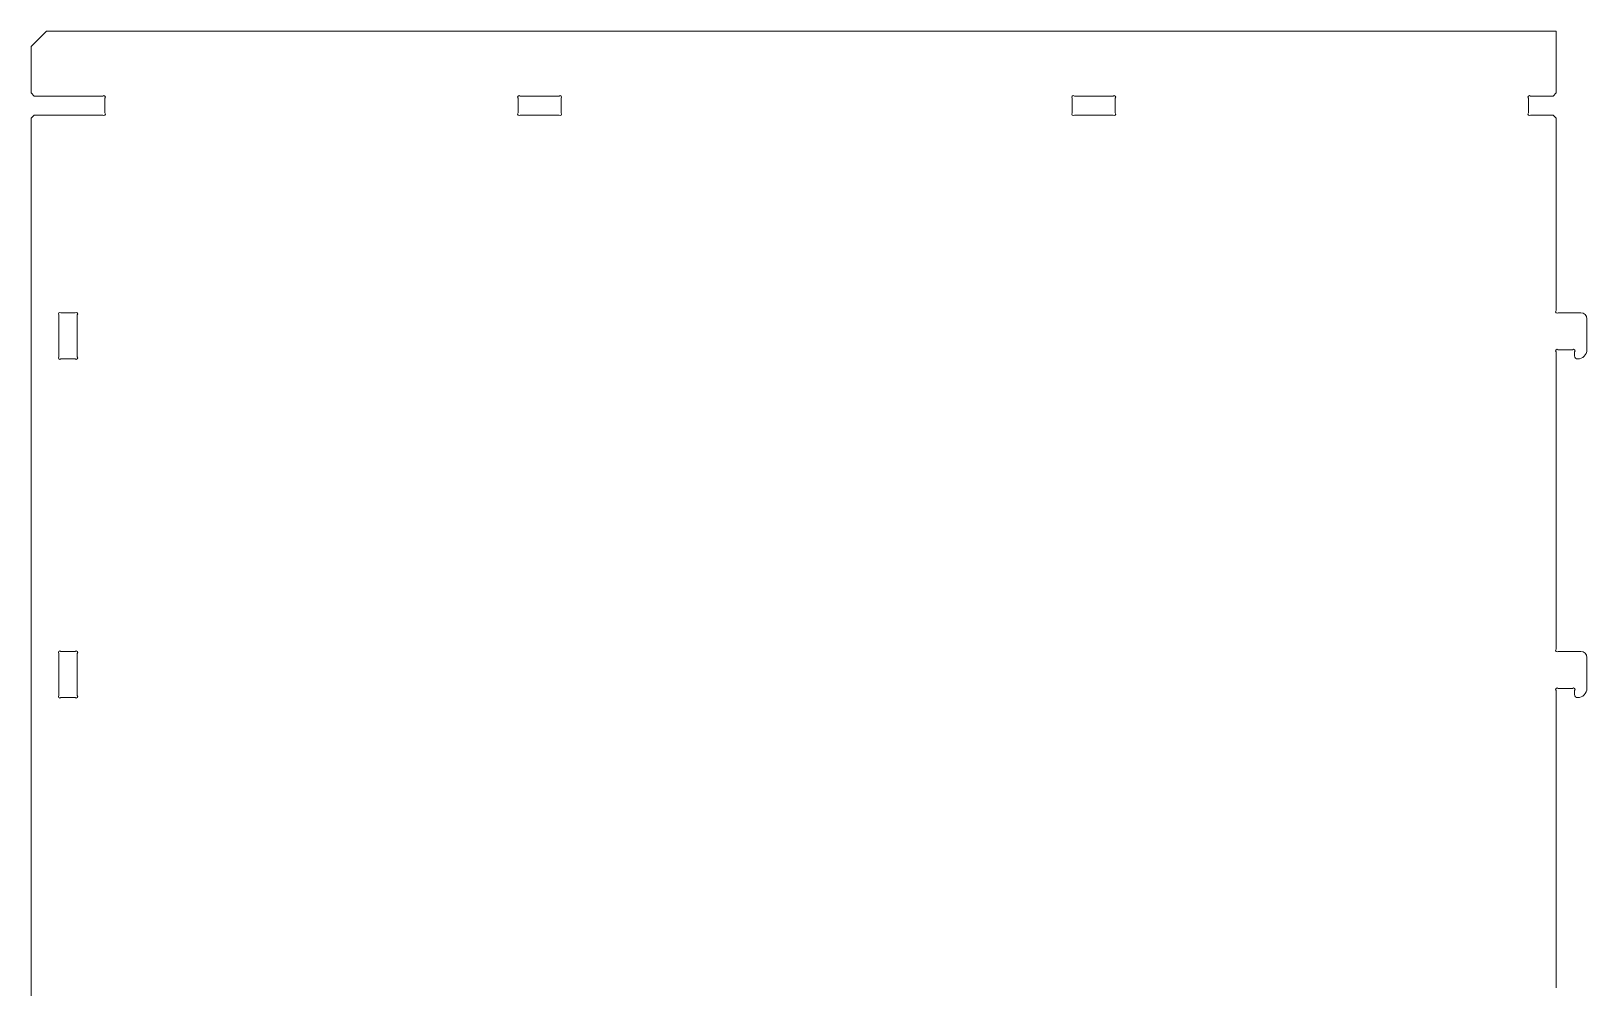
# Model space of a CAD drawing. Header units: millimetres. Extents: x 48 to 1147, y 15 to 1138.
# Drawn here: x 102 to 608, y 827 to 1138 of the extents above; entities that cross this region are included whole.
import ezdxf

# ---------------------------------------------------------------- set-up
doc = ezdxf.new("R2010")
doc.units = ezdxf.units.MM

msp = doc.modelspace()

# ---------------------------------------------------------------- linework, layer by layer
at = {"color": 7, "linetype": 'Continuous', "lineweight": 15}
for p, q in [((107.407, 1137.762), (102.407, 1132.762)), ((597.807, 1137.762), (107.407, 1137.762)), ((597.807, 1117.662), (597.807, 1137.762)), ((102.407, 1132.762), (102.407, 1117.662)), ((102.407, 1117.662), (103.407, 1116.662)), ((596.807, 1116.662), (597.807, 1117.662)), ((125.7, 1116.662), (103.407, 1116.662)), ((126.407, 1111.169), (126.407, 1115.955)), ((260.607, 1115.955), (260.607, 1111.169)), ((273.9, 1116.662), (261.314, 1116.662)), ((274.607, 1111.169), (274.607, 1115.955)), ((440.607, 1115.955), (440.607, 1111.169)), ((453.9, 1116.662), (441.314, 1116.662)), ((454.607, 1111.169), (454.607, 1115.955)), ((588.807, 1115.955), (588.807, 1111.169)), ((596.807, 1116.662), (589.514, 1116.662)), ((103.407, 1110.462), (102.407, 1109.462)), ((102.407, 1109.462), (102.407, 637.662)), ((103.407, 1110.462), (125.7, 1110.462)), ((261.314, 1110.462), (273.9, 1110.462)), ((441.314, 1110.462), (453.9, 1110.462)), ((589.514, 1110.462), (596.807, 1110.462)), ((597.807, 1109.462), (596.807, 1110.462)), ((597.807, 1046.969), (597.807, 1109.462)), ((116.7, 1046.262), (112.114, 1046.262)), ((605.807, 1046.262), (598.514, 1046.262)), ((111.407, 1045.555), (111.407, 1031.969)), ((117.407, 1031.969), (117.407, 1045.555)), ((607.807, 1034.262), (607.807, 1044.262)), ((112.114, 1031.262), (116.7, 1031.262)), ((597.807, 936.969), (597.807, 1033.555)), ((598.514, 1034.262), (603.1, 1034.262)), ((603.807, 1033.555), (603.807, 1032.262)), ((111.407, 935.555), (111.407, 921.969)), ((116.7, 936.262), (112.114, 936.262)), ((117.407, 921.969), (117.407, 935.555)), ((605.807, 936.262), (598.514, 936.262)), ((607.807, 924.262), (607.807, 934.262)), ((112.114, 921.262), (116.7, 921.262)), ((597.807, 826.969), (597.807, 923.555)), ((598.514, 924.262), (603.1, 924.262)), ((603.807, 923.555), (603.807, 922.262))]:
    msp.add_line(p, q, dxfattribs=at)
for centre, radius, start, end in [((126.053, 1116.308), 0.5, 315, 135), ((260.96, 1116.308), 0.5, 45, 225), ((274.253, 1116.308), 0.5, 315, 135), ((440.96, 1116.308), 0.5, 45, 225), ((454.253, 1116.308), 0.5, 315, 135), ((589.16, 1116.308), 0.5, 45, 225), ((126.053, 1110.816), 0.5, 225, 45), ((260.96, 1110.816), 0.5, 135, 315), ((274.253, 1110.816), 0.5, 225, 45), ((440.96, 1110.816), 0.5, 135, 315), ((454.253, 1110.816), 0.5, 225, 45), ((589.16, 1110.816), 0.5, 135, 315), ((111.76, 1045.908), 0.5, 45, 225), ((117.053, 1045.908), 0.5, 315, 135), ((598.16, 1046.616), 0.5, 135, 315), ((605.807, 1044.262), 2, 0, 90), ((111.76, 1031.616), 0.5, 135, 315), ((117.053, 1031.616), 0.5, 225, 45), ((598.16, 1033.908), 0.5, 45, 225), ((603.453, 1033.908), 0.5, 315, 135), ((604.807, 1032.262), 1, 180, 270), ((604.807, 1034.262), 3, 270, 0), ((111.76, 935.908), 0.5, 45, 225), ((117.053, 935.908), 0.5, 315, 135), ((598.16, 936.616), 0.5, 135, 315), ((605.807, 934.262), 2, 0, 90), ((111.76, 921.616), 0.5, 135, 315), ((117.053, 921.616), 0.5, 225, 45), ((598.16, 923.908), 0.5, 45, 225), ((603.453, 923.908), 0.5, 315, 135), ((604.807, 922.262), 1, 180, 270), ((604.807, 924.262), 3, 270, 0)]:
    msp.add_arc(centre, radius, start, end, dxfattribs=at)

doc.saveas('drawing.dxf')
